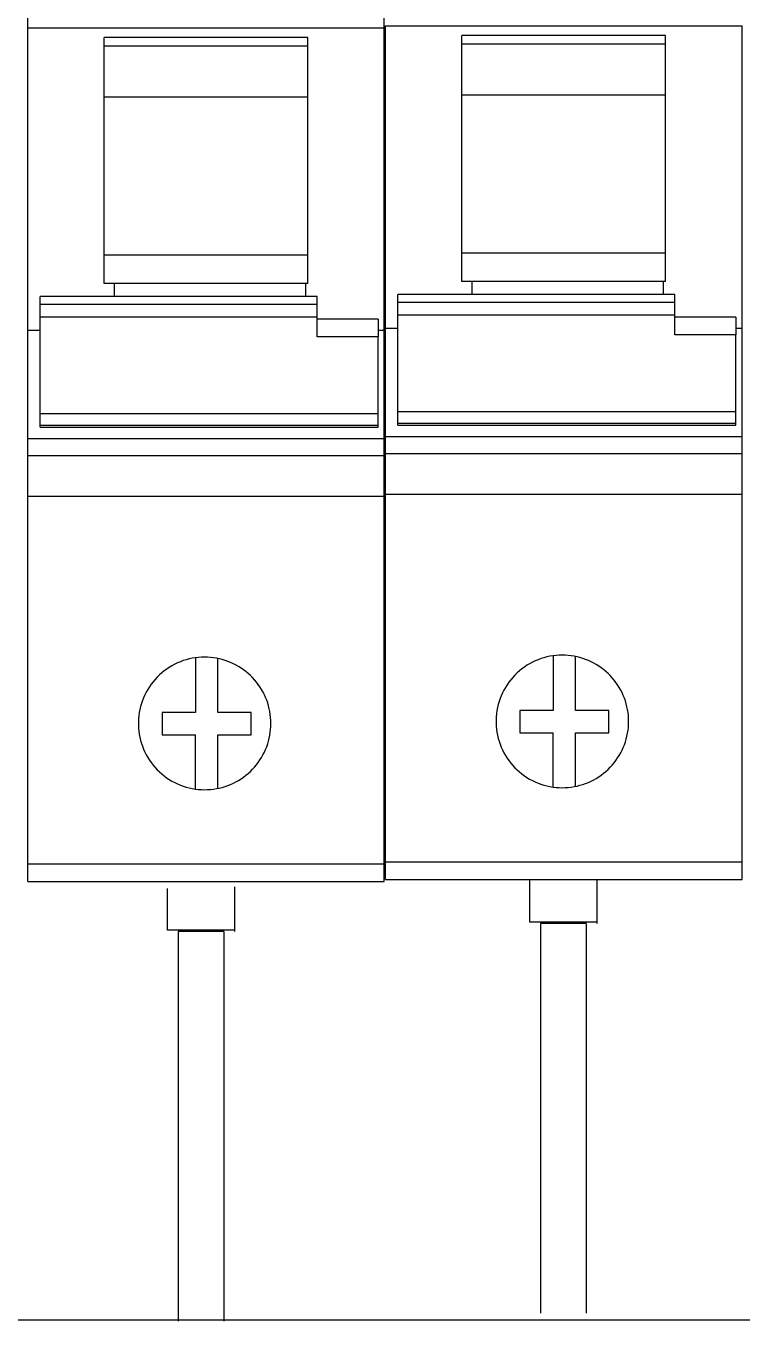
# Model space of a CAD drawing. Header units: millimetres. Extents: x 3609 to 5941, y 2453 to 3731.
# Drawn here: x 4287.5 to 4321.2, y 2543.5 to 2604.4 of the extents above; entities that cross this region are included whole.
import ezdxf

# ---------------------------------------------------------------- set-up
doc = ezdxf.new("R2010")
doc.units = ezdxf.units.MM

msp = doc.modelspace()

# ---------------------------------------------------------------- linework, layer by layer
for p, q in [((4287.63, 2604.298), (4287.63, 2606.9)), ((4304.389, 2604.298), (4304.389, 2606.9)), ((4287.63, 2590.094), (4287.63, 2604.298)), ((4287.63, 2604.298), (4304.389, 2604.298)), ((4304.389, 2590.094), (4304.389, 2604.298)), ((4304.445, 2590.189), (4304.445, 2604.393)), ((4304.445, 2604.393), (4321.205, 2604.393)), ((4308.037, 2592.389), (4308.037, 2603.936)), ((4317.614, 2603.936), (4308.037, 2603.936)), ((4317.614, 2592.389), (4317.614, 2603.936)), ((4321.205, 2590.189), (4321.205, 2604.393)), ((4291.221, 2592.294), (4291.221, 2603.841)), ((4300.798, 2603.841), (4291.221, 2603.841)), ((4300.798, 2603.434), (4291.221, 2603.434)), ((4300.798, 2592.294), (4300.798, 2603.841)), ((4317.614, 2603.529), (4308.037, 2603.529)), ((4300.798, 2601.041), (4291.221, 2601.041)), ((4317.614, 2601.136), (4308.037, 2601.136)), ((4291.221, 2593.633), (4300.798, 2593.633)), ((4308.037, 2593.728), (4317.614, 2593.728)), ((4291.7, 2592.294), (4291.221, 2592.294)), ((4300.702, 2592.294), (4291.7, 2592.294)), ((4291.7, 2591.67), (4291.7, 2592.294)), ((4300.798, 2592.294), (4300.702, 2592.294)), ((4300.702, 2591.67), (4300.702, 2592.294)), ((4308.515, 2592.389), (4308.037, 2592.389)), ((4317.518, 2592.389), (4308.515, 2592.389)), ((4308.515, 2591.765), (4308.515, 2592.389)), ((4317.614, 2592.389), (4317.518, 2592.389)), ((4317.518, 2591.765), (4317.518, 2592.389)), ((4318.045, 2591.765), (4305.02, 2591.765)), ((4305.02, 2591.408), (4305.02, 2591.765)), ((4318.045, 2591.408), (4318.045, 2591.765)), ((4301.229, 2591.67), (4288.204, 2591.67)), ((4288.204, 2591.313), (4288.204, 2591.67)), ((4288.204, 2590.714), (4288.204, 2591.313)), ((4288.204, 2591.313), (4301.229, 2591.313)), ((4301.229, 2591.313), (4301.229, 2591.67)), ((4301.229, 2590.714), (4301.229, 2591.313)), ((4304.389, 2585.008), (4304.389, 2591.383)), ((4305.02, 2590.809), (4305.02, 2591.408)), ((4305.02, 2591.408), (4318.045, 2591.408)), ((4318.045, 2590.809), (4318.045, 2591.408)), ((4321.205, 2585.103), (4321.205, 2591.478)), ((4288.204, 2590.714), (4301.229, 2590.714)), ((4288.204, 2590.521), (4288.204, 2590.714)), ((4288.204, 2590.318), (4288.204, 2590.521)), ((4301.229, 2590.592), (4301.229, 2590.714)), ((4304.102, 2590.606), (4301.229, 2590.606)), ((4301.229, 2590.465), (4301.229, 2590.592)), ((4301.229, 2590.335), (4301.229, 2590.465)), ((4304.102, 2590.606), (4304.102, 2589.779)), ((4305.02, 2590.809), (4318.045, 2590.809)), ((4305.02, 2590.616), (4305.02, 2590.809)), ((4305.02, 2590.413), (4305.02, 2590.616)), ((4318.045, 2590.687), (4318.045, 2590.809)), ((4320.918, 2590.701), (4318.045, 2590.701)), ((4318.045, 2590.56), (4318.045, 2590.687)), ((4318.045, 2590.43), (4318.045, 2590.56)), ((4320.918, 2590.701), (4320.918, 2589.874)), ((4287.63, 2585.008), (4287.63, 2590.094)), ((4287.63, 2590.094), (4288.204, 2590.094)), ((4288.204, 2590.106), (4288.204, 2590.318)), ((4288.204, 2589.887), (4288.204, 2590.106)), ((4288.204, 2589.66), (4288.204, 2589.887)), ((4301.229, 2590.201), (4301.229, 2590.335)), ((4301.229, 2590.063), (4301.229, 2590.201)), ((4301.229, 2589.922), (4301.229, 2590.063)), ((4301.229, 2589.779), (4301.229, 2589.922)), ((4304.102, 2590.094), (4304.389, 2590.094)), ((4304.445, 2585.103), (4304.445, 2590.189)), ((4304.445, 2590.189), (4305.02, 2590.189)), ((4305.02, 2590.201), (4305.02, 2590.413)), ((4305.02, 2589.982), (4305.02, 2590.201)), ((4305.02, 2589.755), (4305.02, 2589.982)), ((4318.045, 2590.296), (4318.045, 2590.43)), ((4318.045, 2590.158), (4318.045, 2590.296)), ((4318.045, 2590.017), (4318.045, 2590.158)), ((4318.045, 2589.874), (4318.045, 2590.017)), ((4320.918, 2589.874), (4318.045, 2589.874)), ((4320.918, 2590.189), (4321.205, 2590.189)), ((4320.918, 2589.698), (4320.918, 2589.874)), ((4288.204, 2589.426), (4288.204, 2589.66)), ((4288.204, 2589.187), (4288.204, 2589.426)), ((4304.102, 2589.779), (4301.229, 2589.779)), ((4304.102, 2589.603), (4304.102, 2589.779)), ((4304.102, 2589.424), (4304.102, 2589.603)), ((4304.102, 2589.241), (4304.102, 2589.424)), ((4305.02, 2589.521), (4305.02, 2589.755)), ((4305.02, 2589.282), (4305.02, 2589.521)), ((4305.02, 2589.037), (4305.02, 2589.282)), ((4320.918, 2589.519), (4320.918, 2589.698)), ((4320.918, 2589.336), (4320.918, 2589.519)), ((4320.918, 2589.151), (4320.918, 2589.336)), ((4288.204, 2588.942), (4288.204, 2589.187)), ((4288.204, 2588.693), (4288.204, 2588.942)), ((4288.204, 2588.441), (4288.204, 2588.693)), ((4304.102, 2589.056), (4304.102, 2589.241)), ((4304.102, 2588.867), (4304.102, 2589.056)), ((4304.102, 2588.677), (4304.102, 2588.867)), ((4304.102, 2588.484), (4304.102, 2588.677)), ((4305.02, 2588.788), (4305.02, 2589.037)), ((4305.02, 2588.536), (4305.02, 2588.788)), ((4320.918, 2588.962), (4320.918, 2589.151)), ((4320.918, 2588.772), (4320.918, 2588.962)), ((4320.918, 2588.579), (4320.918, 2588.772)), ((4288.204, 2588.187), (4288.204, 2588.441)), ((4288.204, 2587.931), (4288.204, 2588.187)), ((4304.102, 2588.291), (4304.102, 2588.484)), ((4304.102, 2588.096), (4304.102, 2588.291)), ((4304.102, 2587.9), (4304.102, 2588.096)), ((4305.02, 2588.282), (4305.02, 2588.536)), ((4305.02, 2588.026), (4305.02, 2588.282)), ((4305.02, 2587.77), (4305.02, 2588.026)), ((4320.918, 2588.386), (4320.918, 2588.579)), ((4320.918, 2588.191), (4320.918, 2588.386)), ((4320.918, 2587.995), (4320.918, 2588.191)), ((4288.204, 2587.675), (4288.204, 2587.931)), ((4288.204, 2587.419), (4288.204, 2587.675)), ((4288.204, 2587.164), (4288.204, 2587.419)), ((4304.102, 2587.704), (4304.102, 2587.9)), ((4304.102, 2587.508), (4304.102, 2587.704)), ((4304.102, 2587.313), (4304.102, 2587.508)), ((4305.02, 2587.514), (4305.02, 2587.77)), ((4305.02, 2587.259), (4305.02, 2587.514)), ((4320.918, 2587.799), (4320.918, 2587.995)), ((4320.918, 2587.603), (4320.918, 2587.799)), ((4320.918, 2587.408), (4320.918, 2587.603)), ((4288.204, 2586.911), (4288.204, 2587.164)), ((4288.204, 2586.661), (4288.204, 2586.911)), ((4304.102, 2587.119), (4304.102, 2587.313)), ((4304.102, 2586.926), (4304.102, 2587.119)), ((4304.102, 2586.734), (4304.102, 2586.926)), ((4305.02, 2587.006), (4305.02, 2587.259)), ((4305.02, 2586.756), (4305.02, 2587.006)), ((4320.918, 2587.214), (4320.918, 2587.408)), ((4320.918, 2587.021), (4320.918, 2587.214)), ((4320.918, 2586.829), (4320.918, 2587.021)), ((4320.918, 2586.64), (4320.918, 2586.829)), ((4288.204, 2586.415), (4288.204, 2586.661)), ((4288.204, 2586.173), (4288.204, 2586.415)), ((4304.102, 2586.545), (4304.102, 2586.734)), ((4304.102, 2586.357), (4304.102, 2586.545)), ((4304.102, 2586.173), (4304.102, 2586.357)), ((4305.02, 2586.51), (4305.02, 2586.756)), ((4305.02, 2586.268), (4305.02, 2586.51)), ((4305.02, 2586.268), (4320.918, 2586.268)), ((4305.02, 2585.722), (4305.02, 2586.268)), ((4320.918, 2586.452), (4320.918, 2586.64)), ((4320.918, 2586.268), (4320.918, 2586.452)), ((4320.918, 2585.722), (4320.918, 2586.268)), ((4288.204, 2586.173), (4304.102, 2586.173)), ((4288.204, 2585.627), (4288.204, 2586.173)), ((4288.204, 2585.535), (4288.204, 2585.627)), ((4288.204, 2585.627), (4304.102, 2585.627)), ((4304.102, 2585.627), (4304.102, 2586.173)), ((4304.102, 2585.535), (4304.102, 2585.627)), ((4305.02, 2585.63), (4305.02, 2585.722)), ((4305.02, 2585.722), (4320.918, 2585.722)), ((4305.02, 2585.63), (4320.918, 2585.63)), ((4320.918, 2585.63), (4320.918, 2585.722)), ((4287.63, 2584.202), (4287.63, 2585.008)), ((4287.63, 2585.008), (4304.389, 2585.008)), ((4288.204, 2585.535), (4304.102, 2585.535)), ((4304.389, 2584.202), (4304.389, 2585.008)), ((4304.445, 2584.297), (4304.445, 2585.103)), ((4304.445, 2585.103), (4321.205, 2585.103)), ((4321.205, 2584.297), (4321.205, 2585.103)), ((4287.63, 2582.287), (4287.63, 2584.202)), ((4287.63, 2584.202), (4304.389, 2584.202)), ((4304.389, 2582.287), (4304.389, 2584.202)), ((4304.445, 2582.382), (4304.445, 2584.297)), ((4304.445, 2584.297), (4321.205, 2584.297)), ((4321.205, 2582.382), (4321.205, 2584.297)), ((4287.63, 2565.016), (4287.63, 2582.287)), ((4287.63, 2582.287), (4304.389, 2582.287)), ((4304.389, 2565.016), (4304.389, 2582.287)), ((4304.445, 2565.111), (4304.445, 2582.382)), ((4304.445, 2582.382), (4321.205, 2582.382)), ((4321.205, 2565.111), (4321.205, 2582.382)), ((4295.219, 2574.644), (4295.078, 2574.607)), ((4295.361, 2574.674), (4295.219, 2574.644)), ((4295.504, 2574.698), (4295.361, 2574.674)), ((4295.649, 2574.715), (4295.504, 2574.698)), ((4295.51, 2574.698), (4295.51, 2572.131)), ((4295.794, 2574.725), (4295.649, 2574.715)), ((4295.941, 2574.728), (4295.794, 2574.725)), ((4296.081, 2574.725), (4295.941, 2574.728)), ((4296.221, 2574.716), (4296.081, 2574.725)), ((4296.359, 2574.7), (4296.221, 2574.716)), ((4296.496, 2574.679), (4296.359, 2574.7)), ((4296.633, 2574.651), (4296.496, 2574.679)), ((4296.563, 2572.131), (4296.563, 2574.666)), ((4296.768, 2574.616), (4296.633, 2574.651)), ((4311.754, 2574.658), (4311.617, 2574.608)), ((4311.894, 2574.702), (4311.754, 2574.658)), ((4312.035, 2574.739), (4311.894, 2574.702)), ((4312.177, 2574.769), (4312.035, 2574.739)), ((4312.32, 2574.793), (4312.177, 2574.769)), ((4312.464, 2574.81), (4312.32, 2574.793)), ((4312.326, 2574.793), (4312.326, 2572.226)), ((4312.61, 2574.82), (4312.464, 2574.81)), ((4312.757, 2574.823), (4312.61, 2574.82)), ((4312.897, 2574.82), (4312.757, 2574.823)), ((4313.036, 2574.811), (4312.897, 2574.82)), ((4313.175, 2574.795), (4313.036, 2574.811)), ((4313.312, 2574.774), (4313.175, 2574.795)), ((4313.448, 2574.746), (4313.312, 2574.774)), ((4313.379, 2572.226), (4313.379, 2574.761)), ((4313.584, 2574.711), (4313.448, 2574.746)), ((4313.718, 2574.671), (4313.584, 2574.711)), ((4313.85, 2574.625), (4313.718, 2574.671)), ((4294.039, 2574.081), (4293.926, 2573.99)), ((4294.157, 2574.168), (4294.039, 2574.081)), ((4294.279, 2574.249), (4294.157, 2574.168)), ((4294.405, 2574.324), (4294.279, 2574.249)), ((4294.534, 2574.393), (4294.405, 2574.324)), ((4294.666, 2574.456), (4294.534, 2574.393)), ((4294.801, 2574.513), (4294.666, 2574.456)), ((4294.938, 2574.563), (4294.801, 2574.513)), ((4295.078, 2574.607), (4294.938, 2574.563)), ((4296.902, 2574.576), (4296.768, 2574.616)), ((4297.035, 2574.53), (4296.902, 2574.576)), ((4297.165, 2574.478), (4297.035, 2574.53)), ((4297.292, 2574.42), (4297.165, 2574.478)), ((4297.417, 2574.357), (4297.292, 2574.42)), ((4297.539, 2574.288), (4297.417, 2574.357)), ((4297.657, 2574.213), (4297.539, 2574.288)), ((4297.772, 2574.134), (4297.657, 2574.213)), ((4297.884, 2574.049), (4297.772, 2574.134)), ((4297.991, 2573.959), (4297.884, 2574.049)), ((4310.742, 2574.085), (4310.633, 2573.988)), ((4310.855, 2574.176), (4310.742, 2574.085)), ((4310.973, 2574.263), (4310.855, 2574.176)), ((4311.095, 2574.344), (4310.973, 2574.263)), ((4311.22, 2574.419), (4311.095, 2574.344)), ((4311.349, 2574.488), (4311.22, 2574.419)), ((4311.482, 2574.551), (4311.349, 2574.488)), ((4311.617, 2574.608), (4311.482, 2574.551)), ((4313.98, 2574.573), (4313.85, 2574.625)), ((4314.108, 2574.515), (4313.98, 2574.573)), ((4314.233, 2574.452), (4314.108, 2574.515)), ((4314.354, 2574.383), (4314.233, 2574.452)), ((4314.473, 2574.308), (4314.354, 2574.383)), ((4314.588, 2574.229), (4314.473, 2574.308)), ((4314.699, 2574.144), (4314.588, 2574.229)), ((4314.807, 2574.054), (4314.699, 2574.144)), ((4314.91, 2573.96), (4314.807, 2574.054)), ((4293.429, 2573.456), (4293.345, 2573.336)), ((4293.518, 2573.572), (4293.429, 2573.456)), ((4293.613, 2573.684), (4293.518, 2573.572)), ((4293.712, 2573.791), (4293.613, 2573.684)), ((4293.817, 2573.893), (4293.712, 2573.791)), ((4293.926, 2573.99), (4293.817, 2573.893)), ((4298.094, 2573.865), (4297.991, 2573.959)), ((4298.193, 2573.766), (4298.094, 2573.865)), ((4298.288, 2573.663), (4298.193, 2573.766)), ((4298.378, 2573.555), (4298.288, 2573.663)), ((4298.462, 2573.444), (4298.378, 2573.555)), ((4298.542, 2573.329), (4298.462, 2573.444)), ((4310.16, 2573.431), (4310.082, 2573.307)), ((4310.244, 2573.551), (4310.16, 2573.431)), ((4310.334, 2573.667), (4310.244, 2573.551)), ((4310.428, 2573.779), (4310.334, 2573.667)), ((4310.528, 2573.886), (4310.428, 2573.779)), ((4310.633, 2573.988), (4310.528, 2573.886)), ((4315.009, 2573.861), (4314.91, 2573.96)), ((4315.104, 2573.758), (4315.009, 2573.861)), ((4315.193, 2573.65), (4315.104, 2573.758)), ((4315.278, 2573.539), (4315.193, 2573.65)), ((4315.358, 2573.424), (4315.278, 2573.539)), ((4315.432, 2573.305), (4315.358, 2573.424)), ((4293.069, 2572.822), (4293.015, 2572.687)), ((4293.128, 2572.955), (4293.069, 2572.822)), ((4293.194, 2573.085), (4293.128, 2572.955)), ((4293.266, 2573.212), (4293.194, 2573.085)), ((4293.345, 2573.336), (4293.266, 2573.212)), ((4298.616, 2573.21), (4298.542, 2573.329)), ((4298.686, 2573.089), (4298.616, 2573.21)), ((4298.749, 2572.964), (4298.686, 2573.089)), ((4298.807, 2572.837), (4298.749, 2572.964)), ((4298.859, 2572.706), (4298.807, 2572.837)), ((4309.884, 2572.917), (4309.831, 2572.782)), ((4309.944, 2573.05), (4309.884, 2572.917)), ((4310.01, 2573.18), (4309.944, 2573.05)), ((4310.082, 2573.307), (4310.01, 2573.18)), ((4315.501, 2573.184), (4315.432, 2573.305)), ((4315.565, 2573.059), (4315.501, 2573.184)), ((4315.623, 2572.932), (4315.565, 2573.059)), ((4315.675, 2572.801), (4315.623, 2572.932)), ((4292.894, 2572.265), (4292.866, 2572.121)), ((4292.928, 2572.408), (4292.894, 2572.265)), ((4292.968, 2572.548), (4292.928, 2572.408)), ((4293.015, 2572.687), (4292.968, 2572.548)), ((4298.905, 2572.574), (4298.859, 2572.706)), ((4298.945, 2572.44), (4298.905, 2572.574)), ((4298.979, 2572.305), (4298.945, 2572.44)), ((4299.007, 2572.168), (4298.979, 2572.305)), ((4309.682, 2572.216), (4309.661, 2572.071)), ((4309.709, 2572.36), (4309.682, 2572.216)), ((4309.743, 2572.503), (4309.709, 2572.36)), ((4309.784, 2572.643), (4309.743, 2572.503)), ((4309.831, 2572.782), (4309.784, 2572.643)), ((4310.762, 2572.226), (4310.762, 2571.172)), ((4312.326, 2572.226), (4310.762, 2572.226)), ((4314.942, 2572.226), (4313.379, 2572.226)), ((4314.942, 2571.172), (4314.942, 2572.226)), ((4315.721, 2572.669), (4315.675, 2572.801)), ((4315.761, 2572.535), (4315.721, 2572.669)), ((4315.795, 2572.4), (4315.761, 2572.535)), ((4315.823, 2572.263), (4315.795, 2572.4)), ((4315.845, 2572.126), (4315.823, 2572.263)), ((4292.832, 2571.83), (4292.825, 2571.685)), ((4292.825, 2571.685), (4292.825, 2571.539)), ((4292.846, 2571.976), (4292.832, 2571.83)), ((4292.866, 2572.121), (4292.846, 2571.976)), ((4293.947, 2572.131), (4293.947, 2571.077)), ((4295.51, 2572.131), (4293.947, 2572.131)), ((4298.126, 2572.131), (4296.563, 2572.131)), ((4298.126, 2571.077), (4298.126, 2572.131)), ((4299.029, 2572.031), (4299.007, 2572.168)), ((4299.045, 2571.893), (4299.029, 2572.031)), ((4299.054, 2571.754), (4299.045, 2571.893)), ((4299.057, 2571.613), (4299.054, 2571.754)), ((4299.054, 2571.473), (4299.057, 2571.613)), ((4309.648, 2571.925), (4309.641, 2571.78)), ((4309.641, 2571.78), (4309.641, 2571.634)), ((4309.641, 2571.634), (4309.648, 2571.489)), ((4309.661, 2572.071), (4309.648, 2571.925)), ((4315.86, 2571.988), (4315.845, 2572.126)), ((4315.87, 2571.849), (4315.86, 2571.988)), ((4315.873, 2571.708), (4315.87, 2571.849)), ((4315.87, 2571.568), (4315.873, 2571.708)), ((4292.825, 2571.539), (4292.832, 2571.394)), ((4292.832, 2571.394), (4292.846, 2571.248)), ((4292.846, 2571.248), (4292.867, 2571.104)), ((4292.867, 2571.104), (4292.894, 2570.96)), ((4293.947, 2571.077), (4295.51, 2571.077)), ((4295.51, 2568.528), (4295.51, 2571.077)), ((4296.563, 2571.077), (4298.126, 2571.077)), ((4296.563, 2568.561), (4296.563, 2571.077)), ((4298.979, 2570.921), (4299.007, 2571.057)), ((4299.007, 2571.057), (4299.029, 2571.195)), ((4299.029, 2571.195), (4299.045, 2571.333)), ((4299.045, 2571.333), (4299.054, 2571.473)), ((4309.648, 2571.489), (4309.662, 2571.343)), ((4309.662, 2571.343), (4309.682, 2571.199)), ((4309.682, 2571.199), (4309.71, 2571.055)), ((4309.71, 2571.055), (4309.744, 2570.912)), ((4310.762, 2571.172), (4312.326, 2571.172)), ((4312.326, 2568.623), (4312.326, 2571.172)), ((4313.379, 2571.172), (4314.942, 2571.172)), ((4313.379, 2568.656), (4313.379, 2571.172)), ((4315.761, 2570.88), (4315.795, 2571.016)), ((4315.795, 2571.016), (4315.823, 2571.152)), ((4315.823, 2571.152), (4315.845, 2571.29)), ((4315.845, 2571.29), (4315.86, 2571.428)), ((4315.86, 2571.428), (4315.87, 2571.568)), ((4292.894, 2570.96), (4292.928, 2570.817)), ((4292.928, 2570.817), (4292.969, 2570.677)), ((4292.969, 2570.677), (4293.016, 2570.539)), ((4293.016, 2570.539), (4293.069, 2570.403)), ((4293.069, 2570.403), (4293.129, 2570.27)), ((4298.748, 2570.261), (4298.806, 2570.388)), ((4298.806, 2570.388), (4298.858, 2570.518)), ((4298.858, 2570.518), (4298.905, 2570.651)), ((4298.905, 2570.651), (4298.945, 2570.785)), ((4298.945, 2570.785), (4298.979, 2570.921)), ((4309.744, 2570.912), (4309.784, 2570.772)), ((4309.784, 2570.772), (4309.831, 2570.634)), ((4309.831, 2570.634), (4309.885, 2570.498)), ((4309.885, 2570.498), (4309.944, 2570.366)), ((4315.564, 2570.356), (4315.622, 2570.483)), ((4315.622, 2570.483), (4315.674, 2570.613)), ((4315.674, 2570.613), (4315.72, 2570.746)), ((4315.72, 2570.746), (4315.761, 2570.88)), ((4293.129, 2570.27), (4293.195, 2570.141)), ((4293.195, 2570.141), (4293.267, 2570.014)), ((4293.267, 2570.014), (4293.345, 2569.89)), ((4293.345, 2569.89), (4293.429, 2569.771)), ((4293.429, 2569.771), (4293.518, 2569.655)), ((4298.376, 2569.67), (4298.461, 2569.781)), ((4298.461, 2569.781), (4298.541, 2569.896)), ((4298.541, 2569.896), (4298.615, 2570.014)), ((4298.615, 2570.014), (4298.684, 2570.136)), ((4298.684, 2570.136), (4298.748, 2570.261)), ((4309.944, 2570.366), (4310.01, 2570.236)), ((4310.01, 2570.236), (4310.082, 2570.109)), ((4310.082, 2570.109), (4310.16, 2569.985)), ((4310.16, 2569.985), (4310.244, 2569.866)), ((4310.244, 2569.866), (4310.334, 2569.75)), ((4315.192, 2569.765), (4315.277, 2569.876)), ((4315.277, 2569.876), (4315.356, 2569.991)), ((4315.356, 2569.991), (4315.431, 2570.109)), ((4315.431, 2570.109), (4315.5, 2570.231)), ((4315.5, 2570.231), (4315.564, 2570.356)), ((4293.518, 2569.655), (4293.612, 2569.543)), ((4293.612, 2569.543), (4293.712, 2569.436)), ((4293.712, 2569.436), (4293.816, 2569.334)), ((4293.816, 2569.334), (4293.925, 2569.238)), ((4293.925, 2569.238), (4294.038, 2569.146)), ((4297.771, 2569.092), (4297.882, 2569.176)), ((4297.882, 2569.176), (4297.989, 2569.266)), ((4297.989, 2569.266), (4298.093, 2569.36)), ((4298.093, 2569.36), (4298.192, 2569.459)), ((4298.192, 2569.459), (4298.286, 2569.562)), ((4298.286, 2569.562), (4298.376, 2569.67)), ((4310.334, 2569.75), (4310.428, 2569.638)), ((4310.428, 2569.638), (4310.528, 2569.531)), ((4310.528, 2569.531), (4310.632, 2569.429)), ((4310.632, 2569.429), (4310.741, 2569.333)), ((4310.741, 2569.333), (4310.854, 2569.241)), ((4310.854, 2569.241), (4310.972, 2569.155)), ((4314.471, 2569.107), (4314.586, 2569.187)), ((4314.586, 2569.187), (4314.698, 2569.271)), ((4314.698, 2569.271), (4314.805, 2569.361)), ((4314.805, 2569.361), (4314.908, 2569.455)), ((4314.908, 2569.455), (4315.007, 2569.554)), ((4315.007, 2569.554), (4315.102, 2569.657)), ((4315.102, 2569.657), (4315.192, 2569.765)), ((4294.038, 2569.146), (4294.156, 2569.06)), ((4294.156, 2569.06), (4294.278, 2568.979)), ((4294.278, 2568.979), (4294.404, 2568.904)), ((4294.404, 2568.904), (4294.533, 2568.834)), ((4294.533, 2568.834), (4294.665, 2568.771)), ((4294.665, 2568.771), (4294.8, 2568.715)), ((4294.8, 2568.715), (4294.937, 2568.664)), ((4294.937, 2568.664), (4295.077, 2568.62)), ((4295.077, 2568.62), (4295.218, 2568.583)), ((4295.218, 2568.583), (4295.36, 2568.553)), ((4295.36, 2568.553), (4295.504, 2568.529)), ((4296.496, 2568.548), (4296.632, 2568.576)), ((4296.632, 2568.576), (4296.768, 2568.61)), ((4296.768, 2568.61), (4296.902, 2568.65)), ((4296.902, 2568.65), (4297.034, 2568.696)), ((4297.034, 2568.696), (4297.164, 2568.748)), ((4297.164, 2568.748), (4297.291, 2568.806)), ((4297.291, 2568.806), (4297.416, 2568.869)), ((4297.416, 2568.869), (4297.537, 2568.938)), ((4297.537, 2568.938), (4297.656, 2569.012)), ((4297.656, 2569.012), (4297.771, 2569.092)), ((4310.972, 2569.155), (4311.094, 2569.074)), ((4311.094, 2569.074), (4311.219, 2568.999)), ((4311.219, 2568.999), (4311.348, 2568.929)), ((4311.348, 2568.929), (4311.481, 2568.866)), ((4311.481, 2568.866), (4311.616, 2568.81)), ((4311.616, 2568.81), (4311.753, 2568.759)), ((4311.753, 2568.759), (4311.893, 2568.715)), ((4311.893, 2568.715), (4312.034, 2568.678)), ((4312.034, 2568.678), (4312.176, 2568.648)), ((4312.176, 2568.648), (4312.319, 2568.624)), ((4312.319, 2568.624), (4312.464, 2568.607)), ((4312.464, 2568.607), (4312.609, 2568.597)), ((4312.609, 2568.597), (4312.757, 2568.593)), ((4312.757, 2568.593), (4312.897, 2568.596)), ((4312.897, 2568.596), (4313.036, 2568.606)), ((4313.036, 2568.606), (4313.174, 2568.621)), ((4313.174, 2568.621), (4313.312, 2568.643)), ((4313.312, 2568.643), (4313.448, 2568.671)), ((4313.448, 2568.671), (4313.583, 2568.705)), ((4313.583, 2568.705), (4313.718, 2568.745)), ((4313.718, 2568.745), (4313.85, 2568.791)), ((4313.85, 2568.791), (4313.98, 2568.843)), ((4313.98, 2568.843), (4314.107, 2568.901)), ((4314.107, 2568.901), (4314.232, 2568.964)), ((4314.232, 2568.964), (4314.353, 2569.033)), ((4314.353, 2569.033), (4314.471, 2569.107)), ((4295.504, 2568.529), (4295.648, 2568.512)), ((4295.648, 2568.512), (4295.794, 2568.502)), ((4295.794, 2568.502), (4295.941, 2568.498)), ((4295.941, 2568.498), (4296.081, 2568.501)), ((4296.081, 2568.501), (4296.221, 2568.511)), ((4296.221, 2568.511), (4296.359, 2568.526)), ((4296.359, 2568.526), (4296.496, 2568.548)), ((4287.63, 2564.186), (4287.63, 2565.016)), ((4287.63, 2565.016), (4304.389, 2565.016)), ((4304.389, 2564.186), (4304.389, 2565.016)), ((4304.445, 2564.281), (4304.445, 2565.111)), ((4304.445, 2565.111), (4321.205, 2565.111)), ((4321.205, 2564.281), (4321.205, 2565.111)), ((4314.393, 2562.214), (4314.393, 2564.301)), ((4287.63, 2564.186), (4304.389, 2564.186)), ((4294.194, 2561.903), (4294.194, 2563.863)), ((4297.358, 2561.84), (4297.358, 2563.927)), ((4304.445, 2564.281), (4321.205, 2564.281)), ((4311.23, 2562.277), (4311.23, 2564.238)), ((4297.358, 2561.903), (4294.194, 2561.903)), ((4314.393, 2562.277), (4311.23, 2562.277)), ((4313.887, 2562.214), (4311.736, 2562.214)), ((4311.736, 2562.206), (4311.736, 2543.901)), ((4313.887, 2543.901), (4313.887, 2562.197)), ((4296.852, 2561.84), (4294.7, 2561.84)), ((4294.7, 2561.832), (4294.7, 2543.527)), ((4296.852, 2543.527), (4296.852, 2561.823)), ((4171.042, 2543.584), (4431.542, 2543.584))]:
    msp.add_line(p, q)

doc.saveas('drawing.dxf')
